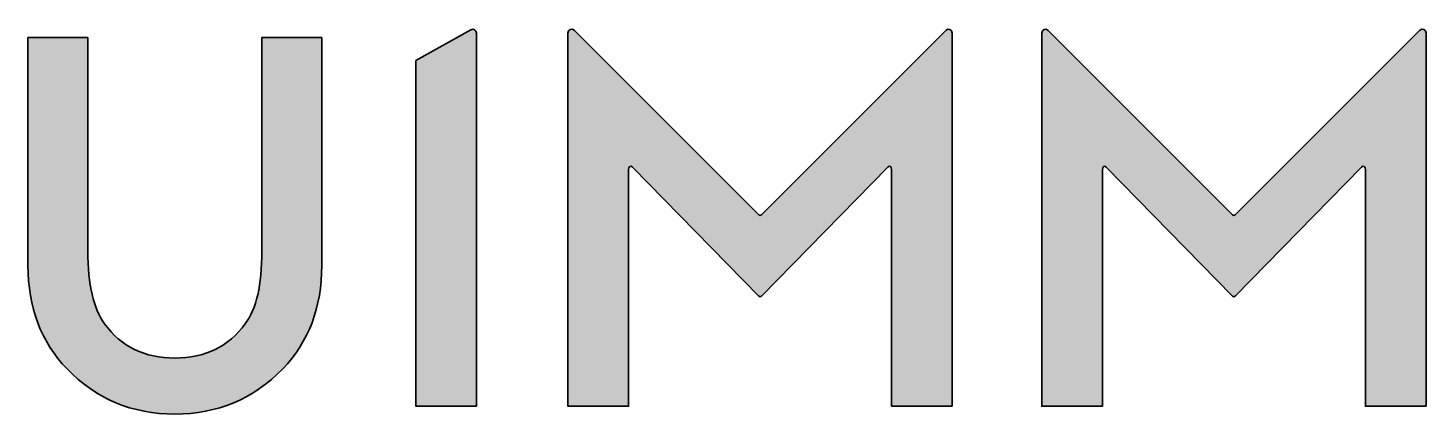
# Model space of a CAD drawing. Header units: inches. Extents: x 74 to 496, y -169 to -53.
import ezdxf

# ---------------------------------------------------------------- set-up
doc = ezdxf.new("R2010")
doc.units = ezdxf.units.IN
doc.header["$MEASUREMENT"] = 0
doc.layers.add('LETTRAGE', color=7, linetype='Continuous')

# ---------------------------------------------------------------- blocks, each defined once
blk = doc.blocks.new('block 4')
at = {"layer": 'LETTRAGE', "true_color": 0x231f20}
h = blk.add_hatch(color=250, dxfattribs=at)
h.dxf.hatch_style = 2
edge = h.paths.add_edge_path()
edge.add_spline(control_points=[(190.95, -62.45), (190.95, -62.45), (190.95, -167.08), (190.95, -167.08), (190.95, -167.08), (209.24, -167.08), (209.24, -167.08), (209.24, -167.08), (209.24, -54.17), (209.24, -54.17), (209.24, -53.29), (208.29, -52.73), (207.52, -53.16), (207.52, -53.16), (190.95, -62.45), (190.95, -62.45)], knot_values=[0, 0, 0, 0, 1, 1, 1, 2, 2, 2, 3, 3, 3, 4, 4, 4, 5, 5, 5, 5], degree=3, periodic=1)
h = blk.add_hatch(color=250, dxfattribs=at)
h.dxf.hatch_style = 2
edge = h.paths.add_edge_path()
edge.add_spline(control_points=[(353.18, -167.08), (353.18, -167.08), (334.83, -167.08), (334.83, -167.08), (334.83, -167.08), (334.83, -95.57), (334.83, -95.57), (334.83, -94.49), (334.2, -94.22), (333.69, -94.74), (333.69, -94.74), (295.43, -133.78), (295.43, -133.78), (295.22, -134), (294.88, -134), (294.68, -133.78), (294.68, -133.78), (256.42, -94.74), (256.42, -94.74), (255.9, -94.22), (255.27, -94.49), (255.27, -95.57), (255.27, -95.57), (255.27, -167.08), (255.27, -167.08), (255.27, -167.08), (236.92, -167.08), (236.92, -167.08), (236.92, -167.08), (236.92, -54.16), (236.92, -54.16), (236.92, -53.14), (238.15, -52.62), (238.88, -53.35), (238.88, -53.35), (294.68, -109.15), (294.68, -109.15), (294.91, -109.39), (295.19, -109.39), (295.43, -109.15), (295.43, -109.15), (351.23, -53.35), (351.23, -53.35), (351.95, -52.62), (353.18, -53.14), (353.18, -54.16), (353.18, -54.16), (353.18, -167.08), (353.18, -167.08)], knot_values=[0, 0, 0, 0, 1, 1, 1, 2, 2, 2, 3, 3, 3, 4, 4, 4, 5, 5, 5, 6, 6, 6, 7, 7, 7, 8, 8, 8, 9, 9, 9, 10, 10, 10, 11, 11, 11, 12, 12, 12, 13, 13, 13, 14, 14, 14, 15, 15, 15, 16, 16, 16, 16], degree=3, periodic=1)
h = blk.add_hatch(color=250, dxfattribs=at)
h.dxf.hatch_style = 2
edge = h.paths.add_edge_path()
edge.add_spline(control_points=[(496.48, -167.08), (496.48, -167.08), (478.13, -167.08), (478.13, -167.08), (478.13, -167.08), (478.13, -95.57), (478.13, -95.57), (478.13, -94.49), (477.5, -94.22), (476.99, -94.74), (476.99, -94.74), (438.73, -133.78), (438.73, -133.78), (438.52, -134), (438.18, -134), (437.98, -133.78), (437.98, -133.78), (399.72, -94.74), (399.72, -94.74), (399.2, -94.22), (398.57, -94.49), (398.57, -95.57), (398.57, -95.57), (398.57, -167.08), (398.57, -167.08), (398.57, -167.08), (380.22, -167.08), (380.22, -167.08), (380.22, -167.08), (380.22, -54.16), (380.22, -54.16), (380.22, -53.14), (381.45, -52.62), (382.18, -53.35), (382.18, -53.35), (437.98, -109.15), (437.98, -109.15), (438.21, -109.39), (438.49, -109.39), (438.73, -109.15), (438.73, -109.15), (494.53, -53.35), (494.53, -53.35), (495.25, -52.62), (496.48, -53.14), (496.48, -54.16), (496.48, -54.16), (496.48, -167.08), (496.48, -167.08)], knot_values=[0, 0, 0, 0, 1, 1, 1, 2, 2, 2, 3, 3, 3, 4, 4, 4, 5, 5, 5, 6, 6, 6, 7, 7, 7, 8, 8, 8, 9, 9, 9, 10, 10, 10, 11, 11, 11, 12, 12, 12, 13, 13, 13, 14, 14, 14, 15, 15, 15, 16, 16, 16, 16], degree=3, periodic=1)
h = blk.add_hatch(color=250, dxfattribs=at)
h.dxf.hatch_style = 2
edge = h.paths.add_edge_path()
edge.add_spline(control_points=[(91.71, -55.56), (91.71, -55.56), (91.71, -120.13), (91.71, -120.13), (91.71, -130.45), (93.39, -137.4), (96.76, -142.17), (101.79, -149.06), (108.87, -152.51), (117.99, -152.51), (127.17, -152.51), (134.27, -149.06), (139.3, -142.17), (142.67, -137.55), (144.35, -130.61), (144.35, -120.13), (144.35, -120.13), (144.35, -55.56), (144.35, -55.56), (144.35, -55.56), (162.47, -55.56), (162.47, -55.56), (162.47, -55.56), (162.47, -124.52), (162.47, -124.52), (162.47, -137.17), (158.53, -147.59), (150.65, -155.78), (141.79, -164.9), (130.9, -169.46), (117.99, -169.46), (105.08, -169.46), (94.22, -164.9), (85.41, -155.78), (77.53, -147.59), (73.59, -137.17), (73.59, -124.52), (73.59, -124.52), (73.59, -55.56), (73.59, -55.56), (73.59, -55.56), (91.71, -55.56), (91.71, -55.56)], knot_values=[0, 0, 0, 0, 1, 1, 1, 2, 2, 2, 3, 3, 3, 4, 4, 4, 5, 5, 5, 6, 6, 6, 7, 7, 7, 8, 8, 8, 9, 9, 9, 10, 10, 10, 11, 11, 11, 12, 12, 12, 13, 13, 13, 14, 14, 14, 14], degree=3, periodic=1)
at = {"layer": 'LETTRAGE', "color": 250, "lineweight": 35, "true_color": 0x231f20}
for points, knots in [([(190.95, -62.45), (190.95, -62.45), (190.95, -167.08), (190.95, -167.08), (190.95, -167.08), (209.24, -167.08), (209.24, -167.08), (209.24, -167.08), (209.24, -54.17), (209.24, -54.17), (209.24, -53.29), (208.29, -52.73), (207.52, -53.16), (207.52, -53.16), (190.95, -62.45), (190.95, -62.45)], [0, 0, 0, 0, 1, 1, 1, 2, 2, 2, 3, 3, 3, 4, 4, 4, 5, 5, 5, 5]), ([(353.18, -167.08), (353.18, -167.08), (334.83, -167.08), (334.83, -167.08), (334.83, -167.08), (334.83, -95.57), (334.83, -95.57), (334.83, -94.49), (334.2, -94.22), (333.69, -94.74), (333.69, -94.74), (295.43, -133.78), (295.43, -133.78), (295.22, -134), (294.88, -134), (294.68, -133.78), (294.68, -133.78), (256.42, -94.74), (256.42, -94.74), (255.9, -94.22), (255.27, -94.49), (255.27, -95.57), (255.27, -95.57), (255.27, -167.08), (255.27, -167.08), (255.27, -167.08), (236.92, -167.08), (236.92, -167.08), (236.92, -167.08), (236.92, -54.16), (236.92, -54.16), (236.92, -53.14), (238.15, -52.62), (238.88, -53.35), (238.88, -53.35), (294.68, -109.15), (294.68, -109.15), (294.91, -109.39), (295.19, -109.39), (295.43, -109.15), (295.43, -109.15), (351.23, -53.35), (351.23, -53.35), (351.95, -52.62), (353.18, -53.14), (353.18, -54.16), (353.18, -54.16), (353.18, -167.08), (353.18, -167.08)], [0, 0, 0, 0, 1, 1, 1, 2, 2, 2, 3, 3, 3, 4, 4, 4, 5, 5, 5, 6, 6, 6, 7, 7, 7, 8, 8, 8, 9, 9, 9, 10, 10, 10, 11, 11, 11, 12, 12, 12, 13, 13, 13, 14, 14, 14, 15, 15, 15, 16, 16, 16, 16]), ([(496.48, -167.08), (496.48, -167.08), (478.13, -167.08), (478.13, -167.08), (478.13, -167.08), (478.13, -95.57), (478.13, -95.57), (478.13, -94.49), (477.5, -94.22), (476.99, -94.74), (476.99, -94.74), (438.73, -133.78), (438.73, -133.78), (438.52, -134), (438.18, -134), (437.98, -133.78), (437.98, -133.78), (399.72, -94.74), (399.72, -94.74), (399.2, -94.22), (398.57, -94.49), (398.57, -95.57), (398.57, -95.57), (398.57, -167.08), (398.57, -167.08), (398.57, -167.08), (380.22, -167.08), (380.22, -167.08), (380.22, -167.08), (380.22, -54.16), (380.22, -54.16), (380.22, -53.14), (381.45, -52.62), (382.18, -53.35), (382.18, -53.35), (437.98, -109.15), (437.98, -109.15), (438.21, -109.39), (438.49, -109.39), (438.73, -109.15), (438.73, -109.15), (494.53, -53.35), (494.53, -53.35), (495.25, -52.62), (496.48, -53.14), (496.48, -54.16), (496.48, -54.16), (496.48, -167.08), (496.48, -167.08)], [0, 0, 0, 0, 1, 1, 1, 2, 2, 2, 3, 3, 3, 4, 4, 4, 5, 5, 5, 6, 6, 6, 7, 7, 7, 8, 8, 8, 9, 9, 9, 10, 10, 10, 11, 11, 11, 12, 12, 12, 13, 13, 13, 14, 14, 14, 15, 15, 15, 16, 16, 16, 16]), ([(91.71, -55.56), (91.71, -55.56), (91.71, -120.13), (91.71, -120.13), (91.71, -130.45), (93.39, -137.4), (96.76, -142.17), (101.79, -149.06), (108.87, -152.51), (117.99, -152.51), (127.17, -152.51), (134.27, -149.06), (139.3, -142.17), (142.67, -137.55), (144.35, -130.61), (144.35, -120.13), (144.35, -120.13), (144.35, -55.56), (144.35, -55.56), (144.35, -55.56), (162.47, -55.56), (162.47, -55.56), (162.47, -55.56), (162.47, -124.52), (162.47, -124.52), (162.47, -137.17), (158.53, -147.59), (150.65, -155.78), (141.79, -164.9), (130.9, -169.46), (117.99, -169.46), (105.08, -169.46), (94.22, -164.9), (85.41, -155.78), (77.53, -147.59), (73.59, -137.17), (73.59, -124.52), (73.59, -124.52), (73.59, -55.56), (73.59, -55.56), (73.59, -55.56), (91.71, -55.56), (91.71, -55.56)], [0, 0, 0, 0, 1, 1, 1, 2, 2, 2, 3, 3, 3, 4, 4, 4, 5, 5, 5, 6, 6, 6, 7, 7, 7, 8, 8, 8, 9, 9, 9, 10, 10, 10, 11, 11, 11, 12, 12, 12, 13, 13, 13, 14, 14, 14, 14])]:
    blk.add_open_spline(points, degree=3, knots=knots, dxfattribs=at)
blk = doc.blocks.new('block 3')
at = {"layer": 'LETTRAGE'}
blk.add_blockref('block 4', (0, 0), dxfattribs=at)
blk = doc.blocks.new('block 2')
at = {"layer": 'LETTRAGE'}
blk.add_blockref('block 3', (0, 0), dxfattribs=at)

msp = doc.modelspace()

# ---------------------------------------------------------------- block references
at = {"layer": 'LETTRAGE'}
msp.add_blockref('block 2', (0, 0), dxfattribs=at)

doc.saveas('drawing.dxf')
